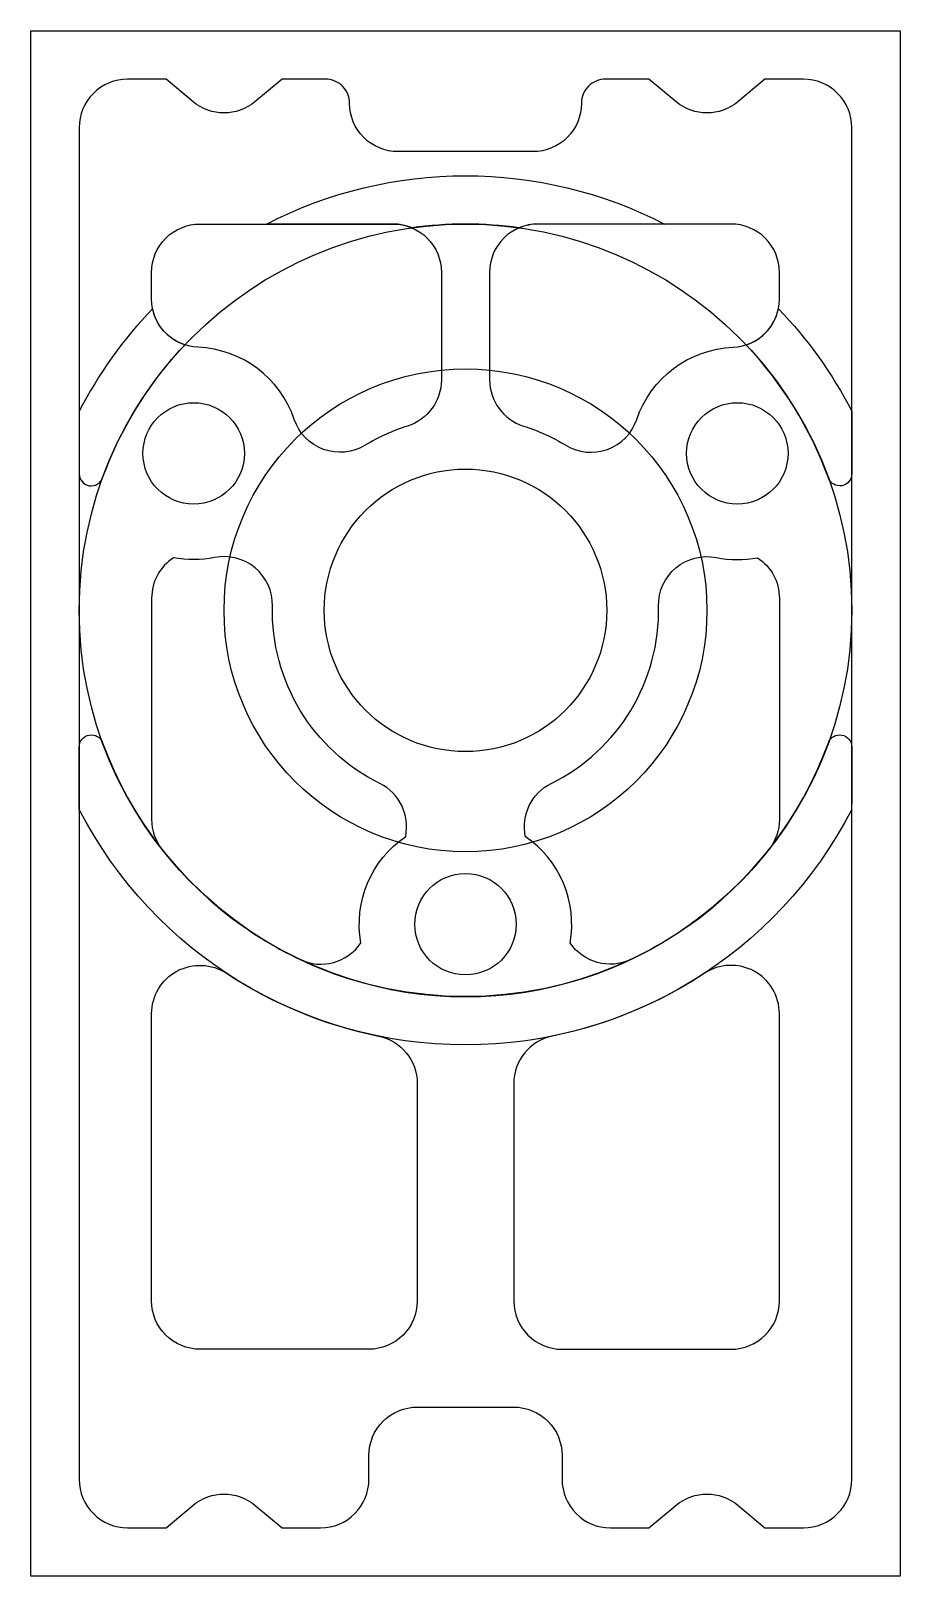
# Model space of a CAD drawing. Header units: inches. Extents: x -1 to 17, y -1 to 31.
import ezdxf

# ---------------------------------------------------------------- set-up
doc = ezdxf.new("R2010")
doc.units = ezdxf.units.IN
doc.header["$MEASUREMENT"] = 0
doc.layers.add('ワクワク', color=1, linetype='Continuous')

msp = doc.modelspace()

# ---------------------------------------------------------------- linework, layer by layer
for points in [[(10.4, 29.5), (10.4, 29.5, -0.414214), (9.4, 28.5), (8, 28.5), (6.6, 28.5, -0.414214), (5.6, 29.5), (5.6, 29.5, 0.414214), (5.1, 30), (5, 30), (4.2, 30), (3.64, 29.533, -0.36205), (2.36, 29.533), (1.8, 30), (1, 30, 0.414214), (0, 29), (0, 1, 0.414214), (1, 0), (1.8, 0), (2.36, 0.467, -0.36205), (3.64, 0.467), (4.2, 0), (5, 0, 0.414214), (6, 1), (6, 1.5, -0.414214), (7, 2.5), (9, 2.5, -0.414214), (10, 1.5), (10, 1, 0.414214), (11, 0), (11.8, 0), (12.36, 0.467, -0.36205), (13.64, 0.467), (14.2, 0), (15, 0, 0.414214), (16, 1), (16, 29, 0.414214), (15, 30), (14.2, 30), (13.64, 29.533, -0.36205), (12.36, 29.533), (11.8, 30), (10.9, 30, 0.414214)], [(1.5, 25.447), (1.5, 26, -0.414214), (2.5, 27), (2.829, 27), (6.5, 27, -0.414214), (7.5, 26), (7.5, 25.837), (7.5, 23.77, -0.327538), (6.8, 22.816, 0.060436), (5.922, 22.418, -0.480483), (4.455, 22.953, 0.310742), (2.46, 24.448, -0.402437)], [(14.5, 25.447), (14.5, 26, 0.414214), (13.5, 27), (13.171, 27), (9.5, 27, 0.414214), (8.5, 26), (8.5, 25.837), (8.5, 23.77, 0.327538), (9.2, 22.816, -0.060436), (10.078, 22.418, 0.480483), (11.545, 22.953, -0.310742), (13.54, 24.448, 0.402437)], [(6.761, 14.318, 0.340811), (6.225, 15.415, -0.291231), (4.001, 19.09, 0.480483), (2.804, 20.093, -0.097639), (1.953, 20.09, 0.253266), (1.5, 19.253), (1.5, 14.67, 0.168299), (1.714, 14.051, 0.115948), (4.577, 11.769, 0.37061), (5.834, 12.114, -0.295367)], [(9.239, 14.318, -0.340811), (9.775, 15.415, 0.291231), (11.999, 19.09, -0.480483), (13.196, 20.093, 0.097639), (14.047, 20.09, -0.253266), (14.5, 19.253), (14.5, 14.67, -0.168299), (14.286, 14.051, -0.115948), (11.423, 11.769, -0.37061), (10.166, 12.114, 0.295367)], [(1.5, 10.648, -0.597108), (3.05, 11.484, 0.095541), (6.2, 10.182, -0.356394), (7, 9.202), (7, 4.698, -0.414214), (6, 3.698), (2.5, 3.698, -0.414214), (1.5, 4.698)], [(14.5, 10.648, 0.597108), (12.95, 11.484, -0.095541), (9.8, 10.182, 0.356394), (9, 9.202), (9, 4.698, 0.414214), (10, 3.698), (13.5, 3.698, 0.414214), (14.5, 4.698)]]:
    msp.add_lwpolyline(points, format="xyb", close=True)
for centre, radius in [((8, 19), 5), ((2.371, 22.25), 1.05), ((13.629, 22.25), 1.05), ((8, 19), 2.925), ((8, 12.5), 1.05)]:
    msp.add_circle(centre, radius)
at = {"layer": 'ワクワク'}
msp.add_lwpolyline([(-1, 31), (17, 31), (17, -1), (-1, -1)], close=True, dxfattribs=at)
for points in [[(9.113, 26.922, 0.069916), (6.887, 26.922, 0.099614), (6.5, 27), (3.877, 27, -0.242536), (12.123, 27), (9.5, 27, 0.099614)], [(2.188, 24.497, -0.268951), (1.52, 25.246, 0.072925), (0, 23.123), (0, 21.828, 0.838728), (0.485, 21.743, -0.102264)], [(14.48, 25.246, -0.072925), (16, 23.123), (16, 21.828, -0.838728), (15.515, 21.743, 0.102264), (13.812, 24.497, 0.268951)]]:
    msp.add_lwpolyline(points, format="xyb", close=True, dxfattribs=at)
msp.add_lwpolyline([(16, 14.877, -0.609612), (0, 14.877), (0, 16.172, -0.838728), (0.485, 16.257, 0.699558), (15.515, 16.257, -0.838728), (16, 16.172), (16, 15)], format="xyb", dxfattribs=at)
msp.add_circle((8, 19), 8, dxfattribs=at)

doc.saveas('drawing.dxf')
